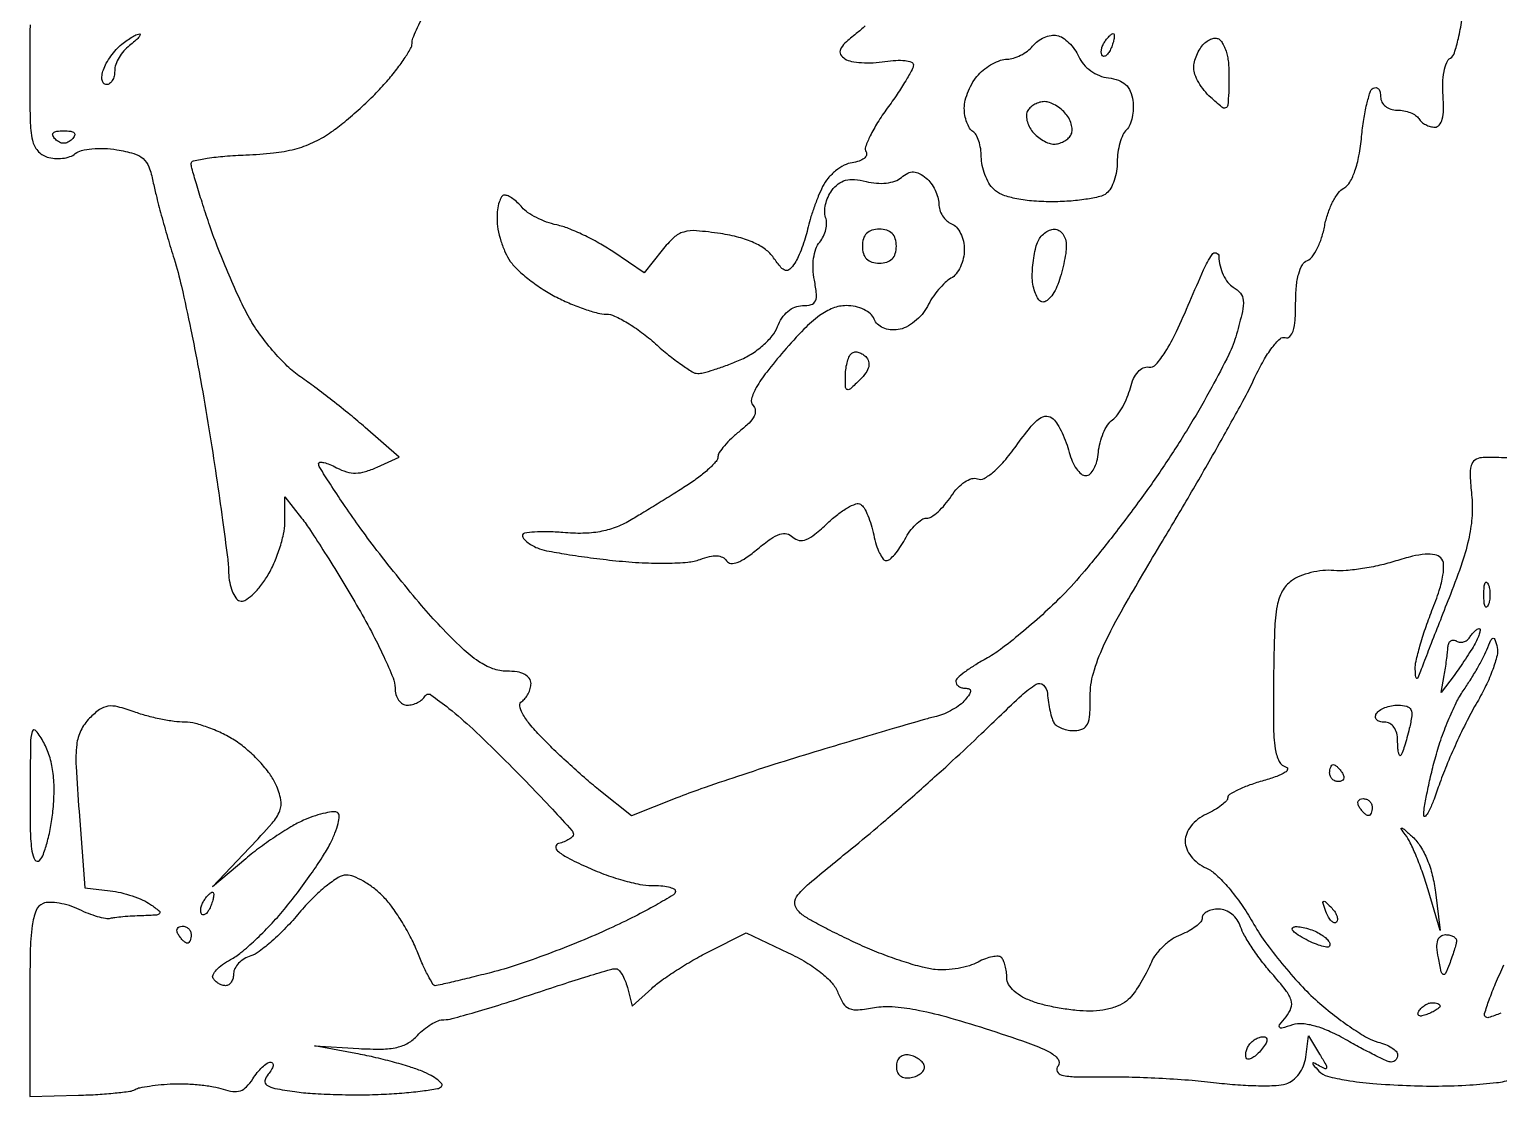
# Model space of a CAD drawing. Extents: x 0 to 102, y 0 to 135.
# Drawn here: x 0 to 14.63, y 86.46 to 97.08 of the extents above; entities that cross this region are included whole.
import ezdxf

# ---------------------------------------------------------------- set-up
doc = ezdxf.new("R2010")
doc.units = 0
doc.header["$MEASUREMENT"] = 0

msp = doc.modelspace()

# ---------------------------------------------------------------- linework, layer by layer
for points in [[(8.318414, 97.114224, -0.026656), (8.230608, 97.037241, 0.017838), (8.117937, 96.941917, 0.103344), (8.072472, 96.879163, 0.236544), (8.074619, 96.829853, 0.127979), (8.117598, 96.784873, 0.092676), (8.181381, 96.760226, 0.029624), (8.282692, 96.747527, 0.028408), (8.399609, 96.746514, 0.028192), (8.51619, 96.758742, -0.025862), (8.624372, 96.770599, -0.043672), (8.715501, 96.767879, -0.057362), (8.779224, 96.752842, -0.316052), (8.7984, 96.725536, -0.125592), (8.786247, 96.677915, -0.010356), (8.722068, 96.565944, -0.013346), (8.638074, 96.434285, -0.009885), (8.538545, 96.293185, 0.018658), (8.442608, 96.151982, 0.027009), (8.369595, 96.020054, 0.025595), (8.323107, 95.910186, 0.229581), (8.3283, 95.859567, -0.232), (8.331501, 95.82689, -0.139629), (8.307883, 95.794887, -0.084604), (8.257919, 95.768315, -0.044246), (8.189132, 95.752098, 0.085114), (8.109171, 95.726228, 0.049977), (8.024989, 95.670761, 0.048161), (7.949554, 95.596327, 0.058907), (7.89544, 95.5134, 0.018281), (7.851961, 95.417054, 0.011579), (7.808063, 95.3019, 0.011628), (7.77015, 95.186643, 0.020984), (7.745311, 95.0904, -0.021416), (7.72193, 95.000129, -0.016454), (7.689007, 94.903751, -0.016733), (7.65217, 94.815528, -0.037521), (7.617133, 94.752, -0.053594), (7.56746, 94.691335, -0.262558), (7.526253, 94.680193, -0.159189), (7.480582, 94.709157, -0.019021), (7.407043, 94.805521, 0.080555), (7.326371, 94.887957, 0.052106), (7.21103, 94.955744, 0.04323), (7.061786, 95.008674, 0.026395), (6.878523, 95.046134, 0.01613), (6.63925, 95.074158, 0.090676), (6.511612, 95.0618, 0.119), (6.413425, 95.006327, 0.036643), (6.297147, 94.880604), (6.117162, 94.654881), (5.805271, 94.866536, 0.021109), (5.667899, 94.951521, 0.01676), (5.512987, 95.031833, 0.017069), (5.364122, 95.096648, 0.040097), (5.248236, 95.132033, -0.033888), (5.146988, 95.161581, -0.029337), (5.045491, 95.205739, -0.030443), (4.958145, 95.256904, -0.071953), (4.902287, 95.307338, 0.032934), (4.858235, 95.35382, 0.034958), (4.809285, 95.393121, 0.037347), (4.762671, 95.420555, 0.114824), (4.727241, 95.4288, 0.263028), (4.698678, 95.412658, 0.059058), (4.674808, 95.359776, 0.046606), (4.658396, 95.283848, 0.029943), (4.653, 95.193824, 0.046266), (4.662622, 95.090057, 0.029469), (4.691919, 94.972307, 0.029516), (4.734721, 94.859209, 0.047587), (4.785491, 94.769691, 0.053637), (4.859206, 94.685335, 0.021798), (4.975835, 94.58673, 0.021268), (5.111577, 94.490693, 0.025371), (5.24742, 94.412467, 0.017906), (5.385524, 94.348135, 0.017844), (5.528035, 94.29377, 0.018002), (5.655675, 94.255297, 0.064278), (5.740088, 94.2444, -0.109734), (5.82392, 94.225777, -0.025906), (5.951305, 94.157997, -0.025446), (6.092895, 94.062852, -0.022657), (6.229909, 93.950263, 0.013128), (6.361953, 93.837475, 0.017208), (6.488593, 93.741952, 0.014809), (6.597651, 93.670155, 0.133797), (6.651918, 93.654163, 0.07016), (6.706651, 93.660736, 0.011274), (6.810204, 93.690756, 0.012272), (6.931305, 93.732134, 0.010497), (7.056771, 93.78149, 0.040037), (7.185102, 93.847618, 0.040068), (7.301218, 93.93334, 0.043004), (7.392614, 94.02782, 0.080055), (7.445709, 94.11989, -0.057326), (7.489817, 94.205062, -0.069926), (7.549755, 94.271769, -0.077471), (7.620002, 94.314311, -0.097786), (7.694391, 94.329, 0.064451), (7.780942, 94.340203, 0.222658), (7.823238, 94.375512, 0.138308), (7.834479, 94.444237, 0.021168), (7.812852, 94.58259, -0.040083), (7.799814, 94.693256, -0.044564), (7.805395, 94.800651, -0.049073), (7.828154, 94.894036, -0.089135), (7.866732, 94.962213, 0.061484), (7.903323, 95.019312, 0.05327), (7.927105, 95.086401, 0.055975), (7.935284, 95.1529, 0.094519), (7.925375, 95.208, -0.097928), (7.915593, 95.264591, -0.050974), (7.924624, 95.335933, -0.047943), (7.949469, 95.410014, -0.053042), (7.987348, 95.475352, -0.069214), (8.051208, 95.541266, -0.102098), (8.123186, 95.576884, -0.086892), (8.212006, 95.584244, -0.038828), (8.328029, 95.564532, 0.042055), (8.430171, 95.547855, 0.047935), (8.529199, 95.549639, 0.05313), (8.615562, 95.568948, 0.091907), (8.679592, 95.604716, -0.055072), (8.743871, 95.647077, -0.125651), (8.800126, 95.659814, -0.119577), (8.857422, 95.644244, -0.047373), (8.9253, 95.598, -0.060264), (8.973869, 95.546662, -0.043957), (9.014923, 95.479619, -0.044601), (9.042922, 95.407954, -0.070946), (9.0522, 95.342892, 0.077417), (9.061687, 95.28199, 0.06504), (9.089477, 95.222799, 0.066762), (9.130584, 95.174209, 0.092486), (9.1791, 95.144406, -0.123294), (9.227674, 95.11033, -0.064481), (9.268723, 95.048342, -0.05808), (9.29656, 94.969672, -0.056074), (9.306, 94.885759, -0.057399), (9.296114, 94.799925, -0.052138), (9.266897, 94.715598, -0.05553), (9.223861, 94.64519, -0.100586), (9.172885, 94.601313, 0.062685), (9.114621, 94.558347, 0.02774), (9.049012, 94.488582, 0.026923), (8.98681, 94.405975, 0.032657), (8.938117, 94.322159, -0.06061), (8.885267, 94.241856, -0.048512), (8.810921, 94.169663, -0.05008), (8.727516, 94.115769, -0.082936), (8.647854, 94.090416, -0.061145), (8.568082, 94.088782, -0.078665), (8.497273, 94.107518, -0.088983), (8.44232, 94.144565, -0.108857), (8.408271, 94.196166, 0.123515), (8.371826, 94.248067, 0.067422), (8.306273, 94.290845, 0.059295), (8.221676, 94.319358, 0.051705), (8.128684, 94.329, 0.095428), (7.998349, 94.303896, 0.062807), (7.864372, 94.229656, 0.042245), (7.709279, 94.094749, 0.014568), (7.508458, 93.875397, 0.012781), (7.338742, 93.668344, 0.036127), (7.23497, 93.512968, 0.054929), (7.186366, 93.400175, 0.277436), (7.202257, 93.336383, -0.180387), (7.224512, 93.287659, -0.137645), (7.21265, 93.229751, -0.079252), (7.162076, 93.160936, -0.028086), (7.070134, 93.079861, 0.02235), (6.98685, 93.0081, 0.027804), (6.916501, 92.93398, 0.028087), (6.865843, 92.867003, 0.148934), (6.8526, 92.823531, -0.185556), (6.835611, 92.779329, -0.023193), (6.762019, 92.704976, -0.024777), (6.66234, 92.62193, -0.018164), (6.544239, 92.539606, -0.0031), (6.407035, 92.452392, -0.002085), (6.249294, 92.354404, -0.0021), (6.095832, 92.260845, -0.00416), (5.973189, 92.188165, -0.043345), (5.829686, 92.120604, -0.044379), (5.677803, 92.079438, -0.040012), (5.507625, 92.06305, -0.025461), (5.30865, 92.069996, 0.014667), (5.154576, 92.078707, 0.024531), (5.024843, 92.075864, 0.021901), (4.926496, 92.064529, 0.368501), (4.9068, 92.041433, 0.171513), (4.916855, 92.012983, 0.048455), (4.95029, 91.978932, 0.04277), (4.998181, 91.945303, 0.034003), (5.05485, 91.917316, 0.050696), (5.146719, 91.889957, 0.006839), (5.3452, 91.854975, 0.007832), (5.582363, 91.820315, 0.006526), (5.835374, 91.79073, 0.013361), (6.099095, 91.770481, 0.016327), (6.346419, 91.766212, 0.016632), (6.553553, 91.776298, 0.070468), (6.674355, 91.803644, -0.032242), (6.769187, 91.83286, -0.072642), (6.843932, 91.839558, -0.104139), (6.899837, 91.824495, -0.137483), (6.938481, 91.788928, 0.241882), (6.980477, 91.763607, 0.109461), (7.045793, 91.773487, 0.06075), (7.135347, 91.8212, 0.022159), (7.249477, 91.908902, -0.020086), (7.37803, 92.008536, -0.075144), (7.468937, 92.054618, -0.135375), (7.53943, 92.058149, -0.142536), (7.60017, 92.02479, 0.152125), (7.660615, 91.993055, 0.142631), (7.730122, 92.000157, 0.075533), (7.819164, 92.053043, 0.019315), (7.944968, 92.164579, -0.025106), (8.045633, 92.251768, -0.036195), (8.143413, 92.317411, -0.039708), (8.226394, 92.356424, -0.23248), (8.272998, 92.351902, -0.124236), (8.307402, 92.316424, -0.028936), (8.344899, 92.241673, -0.028108), (8.379172, 92.148044, -0.02433), (8.404658, 92.04656, 0.025622), (8.429511, 91.948667, 0.037617), (8.462029, 91.866071, 0.042185), (8.49694, 91.807108, 0.24257), (8.528189, 91.791, 0.180526), (8.563255, 91.804087, 0.034036), (8.612585, 91.853128, 0.032479), (8.665156, 91.921517, 0.024763), (8.7138, 92.0025, -0.035), (8.764701, 92.083442, -0.041208), (8.823961, 92.151872, -0.045725), (8.882545, 92.19957, -0.149076), (8.929866, 92.214, 0.143805), (8.979006, 92.228432, 0.038652), (9.044506, 92.278077, 0.035827), (9.113391, 92.348644, 0.030429), (9.175668, 92.432135, -0.041958), (9.240372, 92.514836, -0.059538), (9.311487, 92.575234, -0.074162), (9.379884, 92.607191, -0.165345), (9.436571, 92.604998, 0.217964), (9.502397, 92.609137, 0.052961), (9.594704, 92.671997, 0.040475), (9.70313, 92.780243, 0.020632), (9.821847, 92.931933, -0.012967), (9.961852, 93.116586, -0.066026), (10.054738, 93.205628, -0.159741), (10.12656, 93.229079, -0.198601), (10.190903, 93.202382, -0.060669), (10.234053, 93.147265, -0.023986), (10.279861, 93.062421, -0.023315), (10.321093, 92.965026, -0.026993), (10.350842, 92.868812, 0.040819), (10.380982, 92.780096, 0.052435), (10.423316, 92.705095, 0.062503), (10.47072, 92.65354, 0.177445), (10.51586, 92.637, 0.195269), (10.55812, 92.654158, 0.076348), (10.596789, 92.705341, 0.060298), (10.626343, 92.780602, 0.043468), (10.641339, 92.86965, -0.043313), (10.657418, 92.965306, -0.038972), (10.690079, 93.060345, -0.041134), (10.733283, 93.141121, -0.090051), (10.781083, 93.192125, 0.073764), (10.831633, 93.242682, 0.031877), (10.883489, 93.322816, 0.030674), (10.928735, 93.416654, 0.035528), (10.959643, 93.510891, -0.044637), (10.991524, 93.602437, -0.075021), (11.035639, 93.670645, -0.099962), (11.087368, 93.70978, -0.158296), (11.141972, 93.717165, 0.263548), (11.213097, 93.741991, 0.03982), (11.30662, 93.867601, 0.029561), (11.418021, 94.070892, 0.010718), (11.552448, 94.3713, -0.005958), (11.689104, 94.684655, -0.037202), (11.772558, 94.83832, -0.326424), (11.814098, 94.85433, -0.335449), (11.841028, 94.819654, 0.055351), (11.852609, 94.72643, 0.050872), (11.884461, 94.635182, 0.054357), (11.930596, 94.559272, 0.101819), (11.984711, 94.512462, -0.093275), (12.055393, 94.453383, -0.156205), (12.083765, 94.382071, -0.07509), (12.074701, 94.270613, -0.010489), (12.016841, 94.045903, -0.045965), (11.938786, 93.84155, -0.010811), (11.770203, 93.516419, -0.011046), (11.559149, 93.149559, -0.010665), (11.329698, 92.787995, -0.010404), (11.073995, 92.420274, -0.00833), (10.783942, 92.034808, -0.008436), (10.503583, 91.687126, -0.021089), (10.284255, 91.445788, -0.01308), (10.083645, 91.253273, -0.011908), (9.866987, 91.06522, -0.012015), (9.665275, 90.906397, -0.037259), (9.519387, 90.8132, 0.015866), (9.405232, 90.746968, 0.022771), (9.308934, 90.680663, 0.019837), (9.236542, 90.621135, 0.213909), (9.2214, 90.587362, 0.143782), (9.228719, 90.562436, 0.099512), (9.249294, 90.5412, 0.083945), (9.280061, 90.52689, 0.067061), (9.316359, 90.522, -0.092181), (9.354294, 90.514946, -0.316222), (9.3675, 90.495247, -0.145552), (9.356532, 90.461132, -0.023154), (9.313775, 90.404469, -0.058921), (9.262935, 90.356112, -0.030717), (9.189729, 90.30802, -0.030063), (9.107506, 90.267311, -0.040162), (9.028466, 90.241176, 0.010262), (8.908857, 90.209412, 0.000916), (8.610067, 90.122869, 0.001194), (8.254105, 90.018135, 0.000931), (7.8678, 89.902686, 0.003665), (7.46223, 89.777408, 0.003398), (7.048154, 89.643067, 0.003389), (6.681336, 89.518529, 0.01139), (6.443716, 89.429941), (5.992532, 89.249924), (5.682316, 89.497799, -0.010568), (5.543113, 89.613932, -0.006096), (5.3803, 89.759231, -0.006089), (5.220344, 89.90914, -0.010143), (5.089798, 90.0397, -0.019383), (4.976714, 90.167008, -0.047647), (4.906937, 90.270702, -0.079608), (4.880079, 90.347062, -0.308392), (4.899448, 90.390556, 0.082308), (4.93464, 90.421286, 0.053447), (4.964389, 90.466502, 0.052214), (4.984585, 90.518447, 0.066718), (4.9914, 90.569293, 0.160766), (4.974509, 90.620469, 0.116969), (4.928347, 90.659375, 0.079641), (4.852628, 90.683503, 0.037401), (4.749872, 90.6912, -0.087686), (4.611666, 90.715625, -0.060825), (4.470008, 90.787824, -0.041423), (4.3054, 90.919756, -0.014394), (4.090597, 91.13535, -0.011838), (3.901964, 91.345668, -0.00634), (3.678585, 91.61372, -0.006308), (3.457451, 91.893157, -0.009806), (3.274625, 92.140143, -0.004375), (3.122014, 92.359029, -0.006614), (2.993379, 92.552455, -0.002934), (2.887266, 92.718817, -0.141409), (2.8764, 92.75647, -0.395721), (2.889708, 92.770652, -0.071495), (2.929246, 92.767514, -0.044578), (2.987262, 92.748863, -0.022818), (3.056301, 92.715873, 0.049844), (3.15442, 92.675335, 0.076408), (3.245339, 92.662554, 0.069576), (3.34192, 92.677326, 0.034516), (3.458151, 92.721038), (3.6801, 92.822483), (3.3417, 93.115826, 0.007638), (3.189857, 93.243441, 0.005148), (3.012877, 93.384621, 0.005186), (2.838824, 93.517674, 0.010259), (2.697501, 93.618948, -0.042863), (2.5648, 93.727792, -0.022286), (2.418152, 93.884073, -0.02199), (2.280882, 94.059104, -0.031144), (2.175947, 94.226914, -0.015874), (2.080649, 94.416954, -0.007952), (1.971753, 94.662669, -0.007887), (1.867043, 94.920708, -0.01155), (1.783796, 95.151181, -0.003645), (1.716274, 95.357535, -0.005168), (1.659448, 95.542149, -0.003024), (1.61419, 95.698233, -0.072155), (1.60819, 95.743381, -0.350915), (1.630328, 95.770373, -0.013107), (1.768317, 95.795864, -0.018654), (1.943882, 95.816884, -0.011402), (2.152195, 95.829199, 0.017748), (2.428068, 95.849025, 0.036878), (2.640172, 95.88783, 0.044201), (2.81804, 95.951354, 0.04124), (2.986396, 96.046367, 0.022066), (3.116903, 96.143607, 0.011799), (3.269692, 96.274424, 0.011726), (3.419638, 96.415555, 0.017924), (3.542191, 96.545436, 0.014053), (3.643598, 96.667698, 0.018184), (3.729212, 96.785624, 0.016082), (3.7929, 96.887335, 0.132588), (3.807, 96.939574, -0.088648), (3.815953, 96.989676, -0.017804), (3.85049, 97.073869, -0.018293), (3.898374, 97.170165, -0.016185)], [(14.740037, 92.812703, 0.005468), (14.627617, 92.81637, 0.005506), (14.525864, 92.817454, 0.016169), (14.455842, 92.815164, 0.143964), (14.390241, 92.791144, 0.169837), (14.353234, 92.736746, 0.077985), (14.342451, 92.634688, 0.014595), (14.357448, 92.44665, -0.04318), (14.362061, 92.24134, -0.036569), (14.332418, 92.026239, -0.028777), (14.26339, 91.774464, -0.012958), (14.145519, 91.4526, 0.000583), (14.045992, 91.200341, 0.000741), (13.954724, 90.967208, 0.000579), (13.878696, 90.771484, 0.006122), (13.848742, 90.6912, -0.008918), (13.823309, 90.624179, -0.400069), (13.810917, 90.618508, -0.299615), (13.801187, 90.631134, -0.007082), (13.796479, 90.709218, -0.068764), (13.803981, 90.791202, -0.012252), (13.84261, 90.940568, -0.01304), (13.89712, 91.114532, -0.011434), (13.962898, 91.29329, 0.015039), (14.035151, 91.494096, 0.03764), (14.072169, 91.645319, 0.053741), (14.078453, 91.754592, 0.185967), (14.050214, 91.818226, 0.154514), (13.990401, 91.849274, 0.060134), (13.896263, 91.85418, 0.042471), (13.768489, 91.834483, 0.018217), (13.602165, 91.787686, -0.022029), (13.44487, 91.74472, -0.017471), (13.271762, 91.711848, -0.017803), (13.108832, 91.692678, -0.041529), (12.9861, 91.692861, 0.046262), (12.876521, 91.691989, 0.034369), (12.757151, 91.671607, 0.035102), (12.646248, 91.636325, 0.063691), (12.5631, 91.590317, 0.109836), (12.472521, 91.486916, 0.079995), (12.421247, 91.342405, 0.037063), (12.395383, 91.102071, 0.005581), (12.38474, 90.617331, 0.005107), (12.384472, 90.151767, 0.033384), (12.402302, 89.918784, 0.078764), (12.441415, 89.792492, 0.224897), (12.51164, 89.73676, -0.425479), (12.524945, 89.714455, -0.193305), (12.502115, 89.684335, -0.049025), (12.417585, 89.644301, -0.016707), (12.28815, 89.602705, 0.016332), (12.150374, 89.558544, 0.024815), (12.034218, 89.510462, 0.022014), (11.946791, 89.464266, 0.266201), (11.9286, 89.432519, -0.194899), (11.91555, 89.400312, -0.035243), (11.866472, 89.356356, -0.033371), (11.79809, 89.310251, -0.02475), (11.7171, 89.268393, 0.056102), (11.632122, 89.2175, 0.063371), (11.564426, 89.150761, 0.069557), (11.520583, 89.075426, 0.097348), (11.5056, 88.9992, 0.097261), (11.520556, 88.923042, 0.069438), (11.564327, 88.84773, 0.063336), (11.63186, 88.781033, 0.056343), (11.716545, 88.730259, -0.083692), (11.814299, 88.664166, -0.025156), (11.938296, 88.533438, -0.024443), (12.064875, 88.370275, -0.024285), (12.175219, 88.195196, 0.027457), (12.299008, 88.001517, 0.015704), (12.468096, 87.78139, 0.015653), (12.652613, 87.570041, 0.025002), (12.824374, 87.402895, 0.015712), (12.992544, 87.263995, 0.016678), (13.165868, 87.138789, 0.016498), (13.321671, 87.041271, 0.070202), (13.4232, 87.000002, -0.033805), (13.498775, 86.975502, -0.045863), (13.562614, 86.942854, -0.054082), (13.607079, 86.907448, -0.200181), (13.6206, 86.875029, -0.082993), (13.615798, 86.846299, -0.093988), (13.601962, 86.822057, -0.102392), (13.581349, 86.806037, -0.118714), (13.55715, 86.800619, -0.104115), (13.516632, 86.80983, -0.006268), (13.403202, 86.863725, -0.009169), (13.26911, 86.932589, -0.006633), (13.122171, 87.014018, 0.022008), (12.950005, 87.102623, 0.038665), (12.799894, 87.158098, 0.048182), (12.673114, 87.181223, 0.098178), (12.572935, 87.169996, -0.008917), (12.468099, 87.138769, -0.305422), (12.444737, 87.146541, -0.33958), (12.444689, 87.169911, -0.010012), (12.509897, 87.251763, 0.088625), (12.558663, 87.337742, 0.165685), (12.559514, 87.416844, 0.087077), (12.507379, 87.514272, 0.01387), (12.368649, 87.681407, -0.016821), (12.26661, 87.805826, -0.016106), (12.171613, 87.938597, -0.016276), (12.095465, 88.061064, -0.054155), (12.057264, 88.147641, 0.077585), (12.023743, 88.214929, 0.070154), (11.970313, 88.271468, 0.072684), (11.905377, 88.309382, 0.096135), (11.838299, 88.3224, 0.051053), (11.775738, 88.315996, 0.070997), (11.722828, 88.296934, 0.091074), (11.687255, 88.268798, 0.181958), (11.6748, 88.235706, -0.179316), (11.660398, 88.196839, -0.048588), (11.612226, 88.150688, -0.0427), (11.543325, 88.105396, -0.033227), (11.461783, 88.068023, 0.056466), (11.374348, 88.022933, 0.040151), (11.287784, 87.954464, 0.040646), (11.214813, 87.874562, 0.065834), (11.168575, 87.795167, -0.020136), (11.129311, 87.710926, -0.012846), (11.077287, 87.616171, -0.012906), (11.021399, 87.52575, -0.023348), (10.970416, 87.45525, -0.086186), (10.901946, 87.394461, -0.052575), (10.804293, 87.347403, -0.047049), (10.68637, 87.317296, -0.039005), (10.557148, 87.3072, -0.025295), (10.424723, 87.313904, -0.015677), (10.270331, 87.334482, -0.015716), (10.118787, 87.364459, -0.027184), (9.995424, 87.400076, -0.039839), (9.886699, 87.447988, -0.059556), (9.801907, 87.507715, -0.073694), (9.747473, 87.57353, -0.136821), (9.729, 87.639776, 0.032728), (9.72506, 87.699903, 0.032473), (9.713307, 87.759164, 0.034267), (9.696136, 87.80942, 0.097222), (9.675577, 87.840023, 0.194375), (9.642821, 87.853928, 0.051751), (9.585198, 87.848964, 0.044499), (9.515461, 87.82904, 0.033311), (9.442927, 87.795438, -0.053867), (9.356406, 87.759592, -0.028687), (9.243384, 87.733391, -0.028198), (9.123536, 87.719661, -0.038931), (9.015312, 87.721842, -0.040067), (8.889672, 87.744452, -0.012874), (8.707668, 87.797557, -0.01275), (8.507363, 87.867319, -0.013938), (8.316813, 87.945314, -0.007397), (8.131745, 88.030455, -0.007233), (7.947881, 88.121651, -0.007154), (7.788844, 88.206319, -0.026879), (7.692944, 88.26608, -0.148776), (7.623362, 88.354925, -0.257316), (7.635622, 88.445391, -0.059384), (7.761538, 88.578663, -0.003729), (8.179943, 88.922362, 0.00703), (8.478999, 89.171347, 0.004003), (8.833853, 89.480296, 0.003996), (9.18621, 89.797122, 0.006598), (9.47815, 90.071029, -0.00325), (9.875282, 90.448662, -0.052013), (10.022757, 90.560727, -0.33992), (10.093566, 90.552946, -0.182855), (10.133478, 90.469102, 0.016989), (10.143822, 90.380751, 0.017338), (10.160091, 90.293909, 0.01738), (10.179417, 90.219655, 0.066145), (10.198971, 90.176043, 0.116428), (10.228537, 90.146476, 0.049173), (10.279277, 90.121631, 0.045077), (10.341173, 90.104703, 0.044248), (10.40549, 90.099, 0.109112), (10.484915, 90.116541, 0.179571), (10.532755, 90.164832, 0.092785), (10.555966, 90.259553, 0.017271), (10.559697, 90.439402, -0.074044), (10.590864, 90.670565, -0.038453), (10.693309, 90.943806, -0.021734), (10.894265, 91.330716, -0.004649), (11.278229, 91.983352, 0.00325), (11.569694, 92.475605, 0.003504), (11.847411, 92.959431, 0.00331), (12.080014, 93.377767, 0.016761), (12.200268, 93.616087, -0.020615), (12.285147, 93.781126, -0.03419), (12.3715, 93.911616, -0.038243), (12.449639, 93.999037, -0.278563), (12.502238, 94.010887, 0.283735), (12.547507, 94.021543, 0.124529), (12.580409, 94.07657, 0.056615), (12.599867, 94.184733, 0.016223), (12.6054, 94.355199, -0.021985), (12.612652, 94.520059, -0.045037), (12.635531, 94.647276, -0.061473), (12.671923, 94.735622, -0.174451), (12.721618, 94.778494, 0.145244), (12.770187, 94.815792, 0.040958), (12.820259, 94.898279, 0.037597), (12.864082, 95.00533, 0.031998), (12.89422, 95.123646, -0.035159), (12.925746, 95.244225, -0.036118), (12.973643, 95.358075, -0.038625), (13.029679, 95.449956, -0.109367), (13.08542, 95.499647, 0.134986), (13.145415, 95.558826, 0.047865), (13.195929, 95.669487, 0.038084), (13.235768, 95.821419, 0.021133), (13.262151, 96.011311, -0.014637), (13.283575, 96.181717, -0.020286), (13.313393, 96.332764, -0.017305), (13.346733, 96.453193, -0.180043), (13.377733, 96.493057, -0.168267), (13.405637, 96.499302, -0.190072), (13.42976, 96.486468, -0.121089), (13.446079, 96.453959, -0.056112), (13.4514, 96.406693, 0.120347), (13.463863, 96.355664, 0.104129), (13.498882, 96.312938, 0.093221), (13.551945, 96.284581, 0.07637), (13.615607, 96.2748, -0.046881), (13.682298, 96.268533, -0.046318), (13.746937, 96.249949, -0.050262), (13.800288, 96.222649, -0.111412), (13.8321, 96.1902, 0.078751), (13.859968, 96.157827, 0.053381), (13.90031, 96.130451, 0.052673), (13.946269, 96.111865, 0.069876), (13.990883, 96.1056, 0.224911), (14.03529, 96.12664, 0.108101), (14.064529, 96.184127, 0.06131), (14.077419, 96.28071, 0.022204), (14.072682, 96.419212, -0.030156), (14.070404, 96.543697, -0.037697), (14.08393, 96.658432, -0.041314), (14.109588, 96.749268, -0.166347), (14.145657, 96.793189, 0.178419), (14.185846, 96.844535, 0.020459), (14.225677, 96.988421, 0.022634), (14.259388, 97.169672, 0.016607)], [(0.003296, 97.124833, 0.003294), (0, 96.624602, 0.005241), (0.004743, 96.172143, 0.047075), (0.02749, 95.975285, 0.125537), (0.079309, 95.870403, 0.139598), (0.17326, 95.808211, 0.057581), (0.247472, 95.793762, 0.049396), (0.327067, 95.79547, 0.051843), (0.399916, 95.812047, 0.091599), (0.453559, 95.842056, -0.115234), (0.51542, 95.872957, -0.035048), (0.619459, 95.890146, -0.033024), (0.742479, 95.893549, -0.030636), (0.86805, 95.880998, -0.029676), (1.035141, 95.843596, -0.110341), (1.129248, 95.792267, -0.123598), (1.186764, 95.70922, -0.041677), (1.227256, 95.566503, 0.013751), (1.257667, 95.430931, 0.004362), (1.310312, 95.23052, 0.004351), (1.372916, 95.008044, 0.004828), (1.43732, 94.7943, -0.0196), (1.510636, 94.52212, -0.005374), (1.604635, 94.08789, -0.005423), (1.700631, 93.59298, -0.005632), (1.784596, 93.1023, -0.002428), (1.857491, 92.630701, -0.003058), (1.920189, 92.193335, -0.00244), (1.968733, 91.825999, -0.02427), (1.980832, 91.67115, 0.038672), (1.991223, 91.574183, 0.047631), (2.016286, 91.486776, 0.054938), (2.051153, 91.420483, 0.16525), (2.091319, 91.389994, 0.217194), (2.14253, 91.395442, 0.049598), (2.214571, 91.448284, 0.042576), (2.292764, 91.531593, 0.03029), (2.365953, 91.636744, 0.033505), (2.431753, 91.762973, 0.024936), (2.48766, 91.909864, 0.025419), (2.526554, 92.054333, 0.050919), (2.539565, 92.1717), (2.541762, 92.4255), (2.707327, 92.214, -0.020561), (2.794699, 92.092402, -0.004332), (2.936603, 91.872602, -0.004532), (3.096779, 91.614573, -0.004282), (3.255346, 91.348794, -0.010505), (3.4018, 91.085951, -0.013296), (3.525454, 90.83684, -0.011362), (3.617924, 90.624917, -0.097485), (3.6378, 90.523944, 0.069514), (3.646938, 90.458533, 0.08554), (3.67361, 90.403073, 0.100038), (3.713219, 90.365993, 0.139145), (3.759707, 90.3528, 0.067473), (3.810606, 90.3597, 0.052334), (3.862709, 90.380152, 0.053441), (3.908153, 90.410279, 0.081437), (3.939162, 90.445914, -0.43123), (3.992458, 90.456881, -0.016042), (4.174689, 90.320237, -0.018741), (4.410538, 90.116302, -0.008473), (4.704688, 89.832564, -0.00373), (4.976122, 89.557639, -0.005848), (5.204953, 89.316808, -0.001943), (5.398564, 89.106578, -0.183327), (5.413534, 89.068853, -0.202232), (5.403644, 89.044374, -0.056231), (5.370656, 89.017947, -0.047181), (5.322968, 88.993796, -0.034543), (5.26635, 88.975945, 0.318308), (5.239074, 88.944726, 0.247866), (5.256454, 88.901736, 0.055645), (5.353521, 88.836814, 0.011398), (5.539088, 88.745906, 0.019916), (5.717424, 88.671993, 0.018567), (5.90526, 88.610588, 0.018919), (6.076126, 88.568595, 0.05796), (6.194738, 88.558206, -0.026406), (6.284739, 88.556012, -0.042184), (6.360609, 88.543652, -0.052072), (6.414065, 88.524147, -0.286711), (6.4296, 88.499283, -0.263918), (6.409385, 88.463653, -0.006204), (6.237003, 88.363517, -0.012078), (6.025258, 88.25066, -0.0077), (5.77395, 88.129223, -0.011472), (5.484934, 88.002992, -0.008351), (5.158203, 87.875458, -0.008444), (4.844073, 87.76485, -0.018301), (4.598488, 87.692882, -0.001798), (4.396247, 87.642344, -0.002682), (4.219019, 87.59974, -0.001139), (4.067199, 87.56447, -0.056558), (4.036624, 87.561, -0.268999), (4.014849, 87.573629, -0.009553), (3.966531, 87.661953, -0.015348), (3.912807, 87.77295, -0.00987), (3.857063, 87.904668, 0.025937), (3.789357, 88.051338, 0.018586), (3.699367, 88.207965, 0.018841), (3.602224, 88.351077, 0.037862), (3.513322, 88.454568, 0.033759), (3.422959, 88.533489, 0.032965), (3.322102, 88.600219, 0.034791), (3.225824, 88.646614, 0.095159), (3.151961, 88.6608, 0.141837), (3.072612, 88.637829, 0.02781), (2.95038, 88.550714, 0.027485), (2.814881, 88.429513, 0.022462), (2.68357, 88.286041, -0.017771), (2.551167, 88.138622, -0.019447), (2.412406, 88.005522, -0.019289), (2.285661, 87.901528, -0.08551), (2.200355, 87.85734, 0.060505), (2.135371, 87.827678, 0.062924), (2.080324, 87.783641, 0.069923), (2.043022, 87.732561, 0.123404), (2.0304, 87.682199, -0.06385), (2.024458, 87.635861, -0.081708), (2.007015, 87.596602, -0.098566), (1.981152, 87.570335, -0.150276), (1.950793, 87.561, -0.07813), (1.917052, 87.566305, -0.053358), (1.881526, 87.582106, -0.052744), (1.849663, 87.605362, -0.070448), (1.82678, 87.63285, -0.260393), (1.825199, 87.66868, -0.069094), (1.858876, 87.717555, -0.051847), (1.918864, 87.770797, -0.032735), (1.9984, 87.820312, 0.049392), (2.102828, 87.890248, 0.015428), (2.244756, 88.014643, 0.015253), (2.395611, 88.164182, 0.016281), (2.533703, 88.319513, 0.011448), (2.666081, 88.486171, 0.00942), (2.799819, 88.669778, 0.009542), (2.916272, 88.843102, 0.024848), (2.99128, 88.973249, 0.023275), (3.039634, 89.079633, 0.03615), (3.070161, 89.175657, 0.040513), (3.081899, 89.251, 0.279665), (3.065602, 89.282938, 0.167109), (3.025631, 89.291978, 0.025787), (2.944178, 89.278808, 0.026374), (2.846151, 89.252246, 0.020175), (2.742087, 89.213352, 0.032661), (2.619379, 89.152047, 0.013435), (2.461315, 89.053939, 0.013225), (2.296781, 88.939234, 0.016548), (2.150725, 88.823911), (1.8189, 88.543598), (2.188812, 88.933209, 0.009232), (2.41261, 89.177815, 0.082041), (2.48977, 89.30121, 0.150901), (2.500323, 89.411291, 0.05417), (2.451402, 89.56286, 0.054304), (2.389657, 89.668499, 0.02689), (2.290534, 89.788304, 0.026321), (2.173222, 89.902786, 0.034787), (2.054474, 89.99325, 0.030446), (1.92739, 90.066114, 0.025692), (1.785086, 90.127685, 0.026483), (1.649111, 90.170347, 0.062849), (1.54409, 90.1836, -0.034179), (1.439481, 90.190759, -0.015883), (1.305246, 90.213584, -0.01565), (1.165259, 90.246581, -0.021051), (1.041031, 90.285674, 0.022268), (0.878079, 90.336519, 0.100165), (0.778935, 90.342301, 0.122445), (0.695734, 90.308578, 0.040776), (0.595323, 90.222224, 0.081293), (0.50901, 90.100499, 0.085804), (0.46805, 89.959845, 0.041459), (0.46165, 89.741564, 0.005945), (0.490898, 89.2953), (0.5499, 88.5339), (0.799798, 88.505466, -0.029987), (0.906639, 88.486769, -0.022738), (1.021049, 88.454033, -0.023192), (1.12593, 88.413291, -0.048567), (1.202074, 88.370303, -0.014675), (1.289287, 88.30532, -0.403609), (1.292767, 88.279474, -0.223757), (1.262416, 88.263004, -0.00712), (1.118784, 88.256872, 0.007094), (1.022545, 88.252769, 0.007505), (0.928253, 88.245986, 0.007214), (0.847249, 88.237756, 0.033621), (0.801108, 88.229222, -0.110686), (0.75539, 88.227867, -0.022746), (0.676434, 88.246882, -0.0229), (0.584863, 88.278001, -0.019785), (0.491845, 88.318758, 0.036735), (0.395118, 88.357289, 0.035279), (0.292484, 88.381875, 0.037371), (0.198954, 88.390305, 0.095687), (0.132295, 88.378477, 0.212758), (0.063893, 88.310037, 0.058192), (0.025289, 88.158605, 0.028397), (0.004963, 87.893691, 0.004949), (0, 87.392303), (0, 86.456896), (0.48645, 86.470412, 0.007927), (0.678328, 86.478789, 0.010532), (0.852415, 86.492842, 0.008063), (0.996564, 86.509893, 0.097292), (1.049187, 86.527791, -0.080746), (1.096326, 86.54557, -0.013298), (1.192486, 86.562367, -0.014319), (1.307747, 86.575996, -0.012213), (1.429887, 86.583902, -0.020533), (1.560419, 86.583791, -0.016335), (1.700934, 86.573293, -0.016632), (1.830658, 86.554946, -0.039314), (1.925127, 86.530587, 0.05073), (2.022542, 86.507823, 0.115494), (2.097253, 86.515454, 0.117389), (2.160048, 86.555303, 0.053396), (2.220428, 86.632312, -0.029655), (2.265904, 86.696345, -0.035666), (2.316128, 86.750459, -0.038471), (2.363855, 86.788619, -0.150509), (2.399509, 86.7996, -0.263543), (2.418608, 86.788782, -0.189674), (2.422725, 86.764083, -0.085901), (2.407126, 86.725155, -0.035072), (2.373772, 86.678691, 0.118389), (2.342589, 86.615281, 0.313623), (2.360663, 86.570865, 0.098715), (2.441354, 86.538661, 0.010934), (2.638364, 86.50665, 0.019158), (2.815014, 86.488766, 0.008427), (3.049787, 86.478023, 0.008326), (3.299477, 86.474971, 0.011059), (3.52649, 86.480999, 0.008537), (3.730609, 86.494436, 0.012244), (3.910848, 86.51385, 0.008138), (4.059282, 86.535989, 0.156525), (4.100252, 86.557052, 0.373132), (4.102151, 86.583699, 0.065945), (4.06414, 86.622522, 0.044238), (3.996492, 86.666443, 0.023688), (3.9063, 86.708911, 0.023278), (3.78385, 86.753076, 0.009233), (3.612039, 86.802692, 0.009114), (3.424297, 86.849521, 0.011302), (3.247937, 86.885935), (2.8341, 86.961673), (3.276527, 86.935521, 0.0169), (3.504501, 86.929764, 0.052844), (3.656694, 86.947211, 0.077007), (3.767941, 86.9908, 0.077174), (3.860689, 87.065984, -0.038519), (3.923966, 87.125914, -0.036546), (3.996762, 87.176594, -0.038751), (4.067913, 87.211638, -0.095334), (4.124883, 87.2226, 0.066084), (4.205107, 87.23325, 0.004209), (4.433898, 87.297154, 0.006115), (4.705792, 87.379185, 0.004508), (5.004885, 87.4764, -0.00259), (5.300234, 87.573652, -0.003827), (5.560438, 87.655646, -0.001779), (5.782592, 87.722922, -0.072752), (5.832346, 87.7302, -0.201531), (5.862591, 87.717494, -0.052372), (5.896093, 87.675265, -0.044716), (5.927321, 87.614789, -0.032889), (5.951171, 87.543188), (6.000075, 87.356176), (6.193688, 87.533641, -0.03035), (6.293754, 87.614764, -0.012116), (6.439869, 87.713939, -0.011938), (6.603037, 87.813577, -0.014731), (6.759871, 87.898215), (7.132443, 88.085325), (7.551658, 87.888975, -0.025359), (7.728865, 87.794742, -0.034281), (7.877759, 87.691125, -0.039213), (7.988733, 87.586721, -0.093821), (8.047624, 87.490757, 0.04941), (8.100735, 87.384111, 0.156984), (8.16099, 87.333507, 0.120095), (8.249875, 87.320247, 0.023629), (8.410902, 87.342643, -0.064177), (8.588802, 87.352842, -0.028859), (8.821275, 87.322777, -0.021658), (9.120903, 87.25274, -0.009267), (9.514894, 87.134539, -0.005845), (9.938608, 86.993329, -0.035844), (10.150168, 86.902624, -0.103457), (10.239616, 86.829863, -0.35781), (10.239235, 86.760475, 0.28276), (10.2317, 86.707613, 0.240263), (10.275861, 86.671189, 0.050652), (10.415492, 86.654797, 0.006369), (10.720106, 86.653911, -0.009744), (10.97785, 86.651422, -0.006114), (11.279044, 86.638953, -0.006136), (11.575343, 86.619407, -0.011149), (11.816839, 86.595068, 0.012783), (12.029433, 86.574343, 0.014102), (12.235955, 86.565373, 0.013579), (12.412086, 86.567477, 0.067157), (12.509559, 86.584532, 0.089769), (12.578613, 86.621045, 0.066896), (12.63884, 86.682938, 0.06355), (12.683254, 86.76211, 0.065044), (12.705921, 86.849279), (12.7323, 87.060076), (12.844296, 86.878685, -0.00659), (12.904751, 86.77782, -0.132461), (12.913991, 86.743553, -0.532827), (12.899717, 86.733961, -0.032203), (12.844296, 86.760858, 0.007644), (12.784367, 86.79367, 0.520071), (12.775579, 86.789168, 0.220703), (12.780276, 86.773783, 0.004301), (12.837386, 86.711156, 0.142056), (12.923132, 86.659684, 0.023779), (13.112698, 86.61911, 0.021008), (13.372572, 86.587434, 0.009864), (13.710582, 86.567279, 0.012114), (14.027951, 86.562327, 0.012939), (14.338281, 86.573038, 0.012897), (14.604838, 86.596064, 0.051749), (14.764483, 86.630988, -0.035248)], [(14.647565, 87.28633, -0.010806), (14.526469, 87.243647, -0.282866), (14.494277, 87.251323, -0.280611), (14.486299, 87.284175, -0.008906), (14.53224, 87.419751, -0.014867), (14.596231, 87.582673, -0.009472), (14.67982, 87.768388, -0.012786)]]:
    msp.add_lwpolyline(points, format="xyb")
for points in [[(1.09482, 97.033509, -0.52926), (1.100862, 97.023438, -0.071632), (1.084722, 96.998596, -0.035047), (1.047652, 96.961812, -0.015539), (0.99405, 96.918433, 0.052702), (0.937406, 96.865174, 0.044568), (0.88949, 96.79831, 0.04663), (0.856723, 96.728625, 0.086802), (0.846, 96.667323, -0.05714), (0.839916, 96.614263, -0.07646), (0.821929, 96.56935, -0.095477), (0.795315, 96.539246, -0.165611), (0.764055, 96.5286, -0.213419), (0.737132, 96.54064, -0.132444), (0.7213, 96.57209, -0.086291), (0.719822, 96.619934, -0.048358), (0.733577, 96.67665, -0.045615), (0.762771, 96.74103, -0.026775), (0.808479, 96.812274, -0.026615), (0.862267, 96.879174, -0.040565), (0.916291, 96.93045, -0.017336), (0.970008, 96.970742, -0.02134), (1.022874, 97.004346, -0.020336), (1.068829, 97.028439, -0.125414)], [(10.22882, 97.018184, -0.098462), (10.286352, 96.995086, -0.048801), (10.347983, 96.945694, -0.045806), (10.404066, 96.879931, -0.050046), (10.445356, 96.806899, 0.07544), (10.493077, 96.731648, 0.059045), (10.56477, 96.666566, 0.058148), (10.650972, 96.61914, 0.067774), (10.741456, 96.595893, -0.055981), (10.841044, 96.572788, -0.102423), (10.912084, 96.529821, -0.10664), (10.958426, 96.463548, -0.064388), (10.984013, 96.370793, -0.046072), (10.988056, 96.287444, -0.04264), (10.977053, 96.202512, -0.045419), (10.953741, 96.128422, -0.097756), (10.920563, 96.078923, 0.090567), (10.885292, 96.02789, 0.035871), (10.855755, 95.947575, 0.034028), (10.83557, 95.854093, 0.036174), (10.8288, 95.760639, -0.041929), (10.820984, 95.667599, -0.03965), (10.797736, 95.575351, -0.042242), (10.763651, 95.49705, -0.098357), (10.72305, 95.447965, -0.11285), (10.655412, 95.414549, -0.020361), (10.516803, 95.387401, -0.021037), (10.348653, 95.368723, -0.017675), (10.169431, 95.362768, -0.020782), (9.974643, 95.371284, -0.032213), (9.80828, 95.396367, -0.037918), (9.67807, 95.435203, -0.105323), (9.598381, 95.486904, -0.06646), (9.551182, 95.548649, -0.039088), (9.511385, 95.632788, -0.038402), (9.484247, 95.724763, -0.052584), (9.4752, 95.81055, 0.038729), (9.46895, 95.891117, 0.042064), (9.450349, 95.967487, 0.046167), (9.423117, 96.02925, 0.128117), (9.3906, 96.0633, -0.118414), (9.358125, 96.096029, -0.048707), (9.330851, 96.152719, -0.044576), (9.31226, 96.222046, -0.043253), (9.306, 96.294281, -0.063265), (9.316122, 96.373955, -0.036229), (9.347129, 96.465932, -0.035594), (9.392408, 96.555351, -0.048957), (9.446012, 96.627689, -0.04571), (9.510346, 96.68689, -0.039088), (9.587703, 96.736954, -0.040899), (9.665838, 96.771331, -0.083377), (9.731753, 96.7824, 0.07426), (9.795469, 96.791915, 0.044557), (9.866496, 96.820743, 0.043556), (9.93361, 96.862976, 0.057401), (9.985811, 96.912928, -0.063471), (10.03725, 96.960973, -0.053999), (10.101881, 96.99769, -0.056428), (10.169299, 97.01825, -0.092452)], [(10.788838, 97.0362, -0.38326), (10.798756, 97.027289, -0.056204), (10.798595, 96.997851, -0.040274), (10.790133, 96.955729, -0.021914), (10.773393, 96.905651, -0.035865), (10.751291, 96.858471, -0.069269), (10.726169, 96.825295, -0.118528), (10.702362, 96.810751, -0.281567), (10.682977, 96.815423, -0.156651), (10.671641, 96.837487, -0.070517), (10.670882, 96.870404, -0.059701), (10.680076, 96.908467, -0.049364), (10.698421, 96.945971, -0.02576), (10.722312, 96.980515, -0.032473), (10.747984, 97.009695, -0.034154), (10.771914, 97.030519, -0.16338)], [(11.85385, 96.97275, -0.064421), (11.878329, 96.939445, -0.029411), (11.901677, 96.890662, -0.028525), (11.920556, 96.835639, -0.034915), (11.931553, 96.7824, -0.020155), (11.937445, 96.719635, -0.007973), (11.940681, 96.63301, -0.007876), (11.941211, 96.539233, -0.009781), (11.938624, 96.452038, -0.012527), (11.929008, 96.322818, -0.308694), (11.907109, 96.296721, -0.248339), (11.870605, 96.304616, -0.00893), (11.7594, 96.4017, -0.040371), (11.694656, 96.470569, -0.037291), (11.639903, 96.550724, -0.03944), (11.602123, 96.629759, -0.092024), (11.5902, 96.693992, -0.060799), (11.59761, 96.754702, -0.039083), (11.620022, 96.822101, -0.038927), (11.652846, 96.885622, -0.057719), (11.69172, 96.93468, -0.059336), (11.735052, 96.968789, -0.079592), (11.781223, 96.98774, -0.099156), (11.822908, 96.989115, -0.162301)], [(10.104334, 96.3594, 0.069661), (10.057618, 96.35286, 0.052645), (10.009521, 96.33346, 0.053389), (9.967326, 96.304886, 0.078986), (9.93821, 96.271094, 0.126816), (9.924881, 96.228203, 0.067771), (9.929699, 96.17254, 0.06058), (9.950841, 96.113278, 0.05732), (9.985876, 96.059594, 0.047571), (10.033239, 96.012457, 0.041316), (10.090851, 95.972588, 0.043414), (10.149551, 95.94524, 0.087527), (10.199666, 95.9364, 0.069661), (10.246382, 95.94294, 0.052645), (10.294479, 95.96234, 0.053389), (10.336674, 95.990914, 0.078986), (10.36579, 96.024706, 0.126816), (10.379119, 96.067597, 0.067771), (10.374301, 96.12326, 0.06058), (10.353159, 96.182522, 0.05732), (10.318124, 96.236206, 0.047571), (10.270761, 96.283343, 0.041316), (10.213149, 96.323212, 0.043414), (10.154449, 96.35056, 0.087527)], [(0.3384, 96.069343, -0.032041), (0.407746, 96.064895, -0.165815), (0.441733, 96.048193, -0.311764), (0.44656, 96.021813, -0.090732), (0.421791, 95.985951, -0.074369), (0.380392, 95.955325, -0.122728), (0.3384, 95.94486, -0.122728), (0.296408, 95.955325, -0.074369), (0.255009, 95.985951, -0.090732), (0.23024, 96.021813, -0.311764), (0.235067, 96.048193, -0.165815), (0.269054, 96.064895, -0.032041)], [(8.46, 95.0904, 0.072254), (8.386131, 95.079669, 0.124864), (8.3331, 95.0481, 0.124864), (8.301531, 94.995069, 0.072254), (8.2908, 94.9212, 0.072254), (8.301531, 94.847331, 0.124864), (8.3331, 94.7943, 0.124864), (8.386131, 94.762731, 0.072254), (8.46, 94.752, 0.072254), (8.533869, 94.762731, 0.124864), (8.5869, 94.7943, 0.124864), (8.618469, 94.847331, 0.072254), (8.6292, 94.9212, 0.072254), (8.618469, 94.995069, 0.124864), (8.5869, 95.0481, 0.124864), (8.533869, 95.079669, 0.072254)], [(10.203351, 95.0904, -0.137724), (10.248292, 95.077782, -0.100173), (10.286582, 95.042315, -0.086027), (10.312361, 94.989267, -0.070295), (10.3212, 94.926707, -0.03746), (10.315319, 94.848325, -0.016429), (10.296395, 94.745858, -0.016152), (10.269094, 94.637938, -0.020813), (10.236758, 94.540917, -0.03961), (10.198246, 94.459638, -0.065644), (10.152224, 94.399448, -0.095547), (10.106386, 94.36833, -0.244573), (10.067558, 94.371202, -0.127585), (10.034983, 94.405242, -0.046316), (10.007698, 94.466827, -0.042204), (9.989062, 94.542935, -0.038963), (9.9828, 94.623174, -0.021751), (9.986552, 94.709386, -0.016458), (9.997884, 94.803442, -0.016725), (10.014422, 94.891197, -0.03669), (10.034151, 94.956581, -0.070559), (10.062586, 95.00774, -0.063449), (10.105036, 95.051091, -0.066819), (10.154462, 95.080432, -0.100912)], [(8.323834, 93.822206, -0.121671), (8.352545, 93.77466, -0.137425), (8.354032, 93.721475, -0.096527), (8.325689, 93.660899, -0.038844), (8.266024, 93.591167, -0.008595), (8.173846, 93.502105, -0.241507), (8.14275, 93.493261, -0.341831), (8.124585, 93.514174, -0.014106), (8.1216, 93.619971, -0.030169), (8.125861, 93.690528, -0.031146), (8.138582, 93.759296, -0.032784), (8.157137, 93.817075, -0.102639), (8.17941, 93.85101, -0.148033), (8.208129, 93.866383, -0.098919), (8.245681, 93.866395, -0.08248), (8.286403, 93.851, -0.064932)], [(14.522629, 91.55835, -0.057986), (14.535855, 91.510127, -0.037979), (14.540231, 91.4526, -0.037979), (14.535855, 91.395073, -0.057986), (14.522629, 91.34685, -0.174857), (14.506785, 91.329136, -0.447206), (14.492493, 91.334292, -0.078554), (14.482597, 91.377184, -0.017491), (14.479958, 91.4526, -0.017491), (14.482597, 91.528016, -0.078554), (14.492493, 91.570908, -0.447206), (14.506785, 91.576064, -0.174857)], [(14.612144, 90.927237, -0.123137), (14.611401, 90.846847, -0.024184), (14.568007, 90.707867, -0.02432), (14.500044, 90.546951, -0.020461), (14.413083, 90.383591, 0.015569), (14.312895, 90.199743, 0.009338), (14.204914, 89.975717, 0.009346), (14.105718, 89.748592, 0.01605), (14.032765, 89.555355, -0.009332), (13.976031, 89.398743, -0.024528), (13.927852, 89.28947, -0.07916), (13.897251, 89.246814, -0.656056), (13.881337, 89.253, -0.050718), (13.885978, 89.32712, -0.007883), (13.912261, 89.471849, -0.008712), (13.94905, 89.642087, -0.007486), (13.993531, 89.819819, -0.018432), (14.050405, 90.005611, -0.015008), (14.124484, 90.200096, -0.015271), (14.203632, 90.375216, -0.0378), (14.27486, 90.496619, 0.011724), (14.342799, 90.599707, 0.009416), (14.411147, 90.713619, 0.009541), (14.47035, 90.821346, 0.023857), (14.508226, 90.9027, -0.008662), (14.550283, 91.00071, -0.233157), (14.571502, 91.018223, -0.394121), (14.590032, 91.007638, -0.01629)], [(14.432269, 91.1142, -0.427463), (14.442102, 91.103915, -0.056492), (14.436815, 91.07071, -0.038213), (14.419542, 91.022966, -0.019766), (14.391176, 90.96615, -0.013458), (14.350926, 90.897377, -0.006595), (14.296178, 90.811887, -0.006537), (14.236909, 90.724481, -0.009436), (14.182055, 90.6489), (14.054312, 90.4797), (14.084783, 90.6489, 0.006559), (14.096925, 90.721791, 0.005184), (14.108205, 90.800928, 0.005243), (14.117144, 90.874617, 0.012965), (14.121727, 90.928843, -0.077377), (14.130089, 90.967538, -0.144509), (14.149433, 90.992757, -0.174989), (14.176484, 91.000624, -0.12314), (14.206954, 90.990913, 0.108373), (14.241073, 90.978933, 0.099685), (14.278184, 90.981794, 0.095498), (14.312575, 90.999094, 0.090427), (14.338847, 91.02822, -0.031307), (14.362151, 91.061128, -0.037041), (14.38821, 91.088943, -0.040252), (14.4132, 91.108478, -0.146795)], [(13.627205, 90.3528, -0.062043), (13.710948, 90.342369, -0.22395), (13.751388, 90.309095, -0.146748), (13.761052, 90.245266, -0.02358), (13.737211, 90.12015, -0.008231), (13.713615, 90.028476, -0.010741), (13.688863, 89.945486, -0.008523), (13.665636, 89.877316, -0.091808), (13.650999, 89.85225, -0.528146), (13.639445, 89.853557, -0.07107), (13.62953, 89.881199, -0.035054), (13.62272, 89.932316, -0.01559), (13.6206, 90.0003, 0.061586), (13.611423, 90.074522, 0.094705), (13.584232, 90.133056, 0.114047), (13.541838, 90.170236, 0.123839), (13.488707, 90.1836, -0.066118), (13.442039, 90.189798, -0.138808), (13.410917, 90.208451, -0.191142), (13.399968, 90.236082, -0.139169), (13.4091, 90.2682, -0.112213), (13.441015, 90.300652, -0.050097), (13.494736, 90.327949, -0.046123), (13.559897, 90.346534, -0.046449)], [(0.139801, 89.980248, 0.042831), (0.062078, 90.098382, 0.617737), (0.024268, 90.090581, 0.062156), (0.007588, 89.969113, 0.00196), (0.003387, 89.46873, 0.005703), (0.005947, 89.099467, 0.030445), (0.021892, 88.898591, 0.102287), (0.052418, 88.813366, 0.485642), (0.09654, 88.8081, 0.10978), (0.136414, 88.870762, 0.021856), (0.176435, 88.998181, 0.022162), (0.210602, 89.153669, 0.019051), (0.232954, 89.319618, 0.023761), (0.242579, 89.5188, 0.035227), (0.23042, 89.693065, 0.039864), (0.196294, 89.845839, 0.049254)], [(12.981107, 89.7606, -0.151918), (12.998935, 89.755055, -0.038439), (13.022814, 89.735749, -0.035638), (13.047943, 89.708383, -0.029505), (13.0707, 89.676, -0.082592), (13.083941, 89.643674, -0.161196), (13.081309, 89.616251, -0.182303), (13.063421, 89.598023, -0.108972), (13.033393, 89.5914, -0.093332), (12.999193, 89.59784, -0.09642), (12.970118, 89.616251, -0.099167), (12.950658, 89.64372, -0.105053), (12.9438, 89.676, -0.042167), (12.946536, 89.708389, -0.061769), (12.954759, 89.735749, -0.081139), (12.966841, 89.754301, -0.210953)], [(13.277207, 89.4222, -0.093332), (13.311407, 89.41576, -0.09642), (13.340482, 89.397349, -0.099167), (13.359942, 89.36988, -0.105053), (13.3668, 89.3376, -0.042167), (13.364064, 89.305211, -0.061769), (13.355841, 89.277851, -0.081139), (13.343759, 89.259299, -0.210953), (13.329493, 89.253, -0.151918), (13.311665, 89.258545, -0.038439), (13.287786, 89.277851, -0.035638), (13.262657, 89.305217, -0.029505), (13.2399, 89.3376, -0.082592), (13.226659, 89.369926, -0.161196), (13.229291, 89.397349, -0.182303), (13.247179, 89.415577, -0.108972)], [(13.769898, 89.0415, -0.066575), (13.84854, 88.945845, -0.040827), (13.915206, 88.815744, -0.037048), (13.966064, 88.66117, -0.031182), (13.997175, 88.4916), (14.042736, 88.1109), (13.924326, 88.515522, 0.013455), (13.870999, 88.681084, 0.013354), (13.80872, 88.843962, 0.013317), (13.746726, 88.983322, 0.049518), (13.697049, 89.065422, -0.014503), (13.656888, 89.122385, -0.711336), (13.66272, 89.130033, -0.103526), (13.690438, 89.114029, -0.004957)], [(1.821238, 88.4916, -0.38326), (1.831156, 88.482689, -0.056204), (1.830995, 88.453251, -0.040274), (1.822533, 88.411129, -0.021914), (1.805793, 88.361051, -0.035865), (1.783691, 88.313871, -0.069269), (1.758569, 88.280695, -0.118528), (1.734762, 88.266151, -0.281567), (1.715377, 88.270823, -0.156651), (1.704041, 88.292887, -0.070517), (1.703282, 88.325804, -0.059701), (1.712476, 88.363867, -0.049364), (1.730821, 88.401371, -0.02576), (1.754712, 88.435915, -0.032473), (1.780384, 88.465095, -0.034154), (1.804314, 88.485919, -0.16338)], [(12.954298, 88.34496, -0.043285), (12.991065, 88.30154, -0.063152), (13.014629, 88.257358, -0.082976), (13.0223, 88.21917, -0.20742), (13.012061, 88.193261, -0.278911), (12.989373, 88.187675, -0.120343), (12.961646, 88.204376, -0.070189), (12.932487, 88.242814, -0.036269), (12.906939, 88.297601, -0.008399), (12.877661, 88.378556, -0.286372), (12.88207, 88.397594, -0.400052), (12.898416, 88.397991, -0.011214)], [(1.517807, 88.1532, -0.093332), (1.552007, 88.14676, -0.09642), (1.581082, 88.128349, -0.099167), (1.600542, 88.10088, -0.105053), (1.6074, 88.0686, -0.042167), (1.604664, 88.036211, -0.061769), (1.596441, 88.008851, -0.081139), (1.584359, 87.990299, -0.210953), (1.570093, 87.984, -0.151918), (1.552265, 87.989545, -0.038439), (1.528386, 88.008851, -0.035638), (1.503257, 88.036217, -0.029505), (1.4805, 88.0686, -0.082592), (1.467259, 88.100926, -0.161196), (1.469891, 88.128349, -0.182303), (1.487779, 88.146577, -0.108972)], [(12.6054, 88.148907, -0.050018), (12.662997, 88.14391, -0.027704), (12.73158, 88.12699, -0.02736), (12.799826, 88.101924, -0.039327), (12.85675, 88.071904, -0.035915), (12.901548, 88.038848, -0.061254), (12.932899, 88.004576, -0.090704), (12.946978, 87.974488, -0.266595), (12.941222, 87.953222, -0.243841), (12.91346, 87.94442, -0.031506), (12.850898, 87.959351, -0.030978), (12.773756, 87.988318, -0.021084), (12.689873, 88.030225, -0.020871), (12.612438, 88.077403, -0.091071), (12.574094, 88.114628, -0.376697), (12.576413, 88.1373, -0.185826)], [(14.097632, 88.0686, -0.053542), (14.141261, 88.063915, -0.078237), (14.177223, 88.049962, -0.103346), (14.200173, 88.02933, -0.183529), (14.206854, 88.00515, -0.042526), (14.200586, 87.9704, -0.009051), (14.183502, 87.911331, -0.009406), (14.161104, 87.843391, -0.008822), (14.135707, 87.774865, -0.013845), (14.095461, 87.679738, -0.44332), (14.073966, 87.672893, -0.210906), (14.054825, 87.699212, -0.00605), (14.026485, 87.838315, -0.029267), (14.012725, 87.943268, -0.093142), (14.02073, 88.013244, -0.164572), (14.049659, 88.053267, -0.155923)], [(13.963993, 87.3918, -0.039867), (13.994475, 87.389366, -0.059132), (14.020215, 87.382033, -0.077771), (14.037728, 87.371275, -0.219607), (14.0436, 87.358551, -0.2252), (14.03609, 87.342723, -0.029412), (14.005032, 87.32027, -0.029555), (13.962599, 87.296641, -0.020646), (13.912306, 87.27492, -0.036408), (13.863257, 87.26009, -0.155351), (13.833155, 87.262727, -0.32948), (13.823057, 87.279626, -0.1144), (13.832699, 87.308169, -0.061454), (13.858374, 87.340159, -0.051183), (13.892587, 87.367233, -0.053277), (13.929724, 87.385666, -0.088797)], [(12.282352, 87.0534, -0.176123), (12.310519, 87.043161, -0.256649), (12.319887, 87.019079, -0.110288), (12.30519, 86.978957, -0.030483), (12.265303, 86.924456, -0.030935), (12.221489, 86.877854, -0.05004), (12.178352, 86.844761, -0.066988), (12.142023, 86.828512, -0.274667), (12.119573, 86.834227, -0.161573), (12.108824, 86.85565, -0.069134), (12.108611, 86.888075, -0.058241), (12.118152, 86.925786, -0.04739), (12.136621, 86.963171, -0.0641), (12.164623, 86.997686, -0.051744), (12.202432, 87.026895, -0.053409), (12.243815, 87.046766, -0.085443)], [(8.760569, 86.869253, 0.097115), (8.708455, 86.869861, 0.131707), (8.666142, 86.84974, 0.128059), (8.638779, 86.810615, 0.089125), (8.6292, 86.7573, 0.090288), (8.639399, 86.701277, 0.143006), (8.668499, 86.66254, 0.134068), (8.715462, 86.644005, 0.075042), (8.77725, 86.646505, 0.054517), (8.832652, 86.663593, 0.074555), (8.87691, 86.691153, 0.094518), (8.903638, 86.724439, 0.173043), (8.908619, 86.758459, 0.122026), (8.892627, 86.792412, 0.061409), (8.858248, 86.825424, 0.055484), (8.812051, 86.852591, 0.053917)]]:
    msp.add_lwpolyline(points, format="xyb", close=True)

doc.saveas('drawing.dxf')
